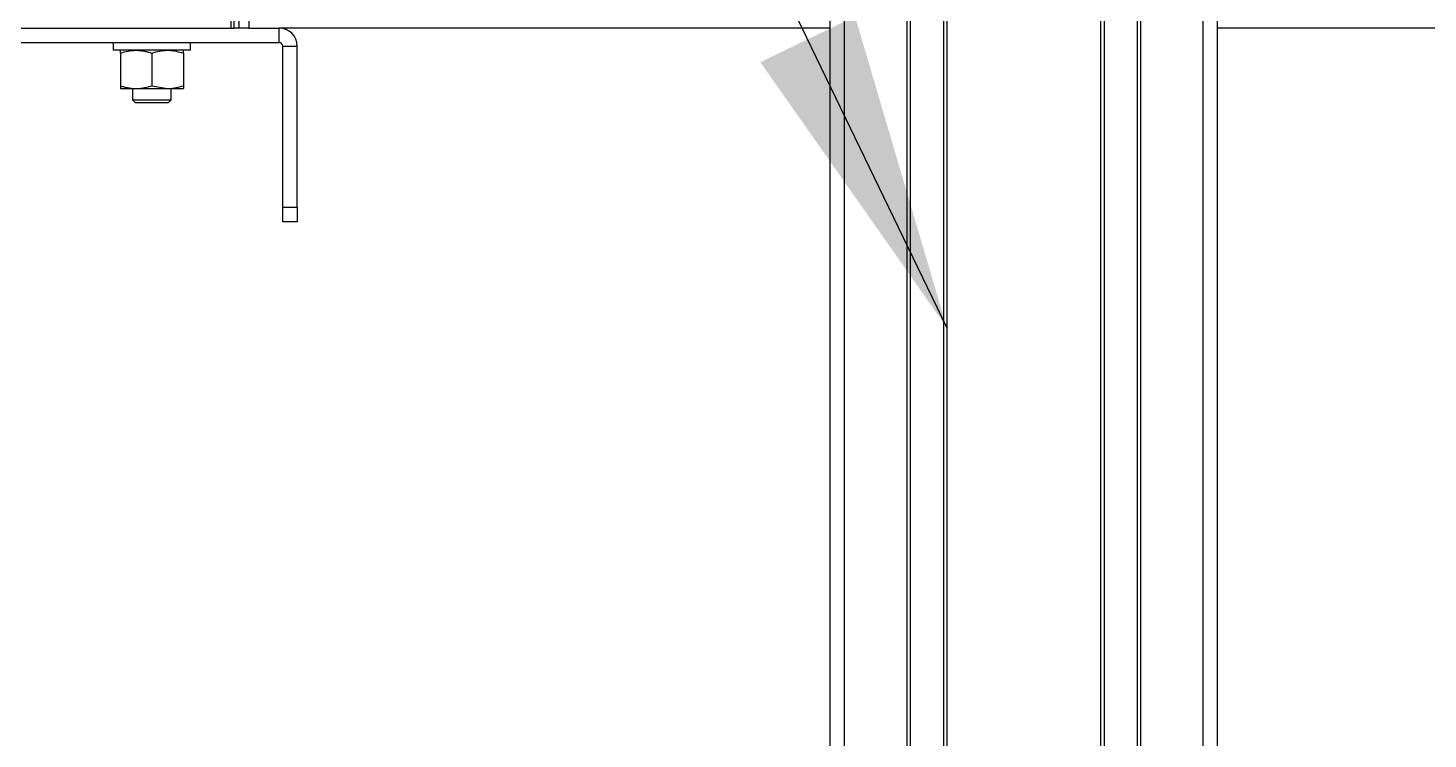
# Model space of a CAD drawing. Header units: millimetres. Extents: x 15 to 415, y 5 to 292.
# Drawn here: x 226.63 to 241.08, y 110.75 to 118.09 of the extents above; entities that cross this region are included whole.
import ezdxf

# ---------------------------------------------------------------- set-up
doc = ezdxf.new("R2010")
doc.units = ezdxf.units.MM
doc.linetypes.add('CENTERX2', pattern=[20.32, 12.7, -2.54, 2.54, -2.54])
doc.dimstyles.new('SLDDIMSTYLE1', dxfattribs={"dimtxt": 0.18, "dimasz": 3.302, "dimexe": 0, "dimexo": 0.0625, "dimgap": 0, "dimtad": 0, "dimtih": 1, "dimtoh": 1, "dimdec": 0, "dimrnd": 1e-09, "dimzin": 0, "dimdsep": 46, "dimtxsty": 'Standard', "dimsah": 1, "dimcen": 0.09, "dimadec": 0, "dimazin": 0, "dimtfac": 3.302, "dimtdec": 0, "dimtofl": 0, "dimtmove": 0, "dimatfit": 3, "dimfxl": 0, "dimfrac": 2, "dimtolj": 1, "dimtzin": 0, "dimarcsym": 0})

msp = doc.modelspace()

# ---------------------------------------------------------------- linework, layer by layer
at = {"color": 7, "linetype": 'Continuous', "lineweight": 25}
for p, q in [((228.72054, 127.58944), (228.72054, 118.08944)), ((234.90737, 96.53944), (234.90737, 123.08944)), ((235.05737, 96.53944), (235.05737, 123.08944)), ((235.70237, 96.53944), (235.70237, 123.08944)), ((235.73592, 123.08944), (235.73592, 96.53944)), ((236.07881, 123.08944), (236.07881, 96.53944)), ((236.11237, 123.08944), (236.11237, 96.53944)), ((237.70237, 96.53944), (237.70237, 123.08944)), ((237.73592, 123.08944), (237.73592, 96.53944)), ((238.07881, 123.08944), (238.07881, 96.53944)), ((238.11237, 123.08944), (238.11237, 96.53944)), ((238.75737, 96.53944), (238.75737, 123.08944)), ((238.90737, 96.53944), (238.90737, 123.08944)), ((228.75737, 118.08944), (228.75737, 118.23944)), ((228.90737, 118.23944), (228.90737, 118.08944)), ((225.0942, 118.08944), (228.72054, 118.08944)), ((228.72054, 118.08944), (228.75737, 118.08944)), ((228.90737, 118.08944), (228.75737, 118.08944)), ((228.90737, 118.08944), (229.22054, 118.08944)), ((229.22054, 117.93944), (229.22054, 118.08944)), ((234.90737, 118.08944), (229.22054, 118.08944)), ((264.5942, 118.08944), (238.90737, 118.08944)), ((224.5942, 117.93944), (229.22054, 117.93944)), ((227.50737, 117.93944), (227.50737, 117.85944)), ((228.30737, 117.85944), (228.30737, 117.93944)), ((228.30737, 117.85944), (227.50737, 117.85944)), ((227.58237, 117.83042), (227.58237, 117.49347)), ((227.90737, 117.83042), (227.90737, 117.49347)), ((228.23237, 117.83042), (228.23237, 117.49347)), ((229.25737, 117.90261), (229.40737, 117.90261)), ((229.25737, 116.23944), (229.25737, 117.90261)), ((229.40737, 116.23944), (229.40737, 117.90261)), ((227.90737, 117.49347), (228.06987, 117.46444)), ((227.58237, 117.46444), (227.74487, 117.46444)), ((227.70737, 117.46444), (227.70737, 117.34717)), ((227.70737, 117.34717), (227.73509, 117.31944)), ((227.70737, 117.34717), (228.10737, 117.34717)), ((227.74487, 117.46444), (228.06987, 117.46444)), ((228.06987, 117.46444), (228.23237, 117.46444)), ((228.07964, 117.31944), (228.10737, 117.34717)), ((228.10737, 117.34717), (228.10737, 117.46444)), ((227.73509, 117.31944), (228.07964, 117.31944)), ((229.25737, 116.08944), (229.25737, 116.23944)), ((229.25737, 116.23944), (229.40737, 116.23944)), ((229.40737, 116.23944), (229.40737, 116.08944)), ((229.40737, 116.08944), (229.25737, 116.08944))]:
    msp.add_line(p, q, dxfattribs=at)
at = {"color": 7, "linetype": 'CENTERX2'}
msp.add_line((228.80837, 118.08944), (228.80837, 127.58944), dxfattribs=at)
at = {"color": 7, "linetype": 'Continuous', "lineweight": 25}
for radius in [0.18683, 0.03683]:
    msp.add_arc((229.22054, 117.90261), radius, 0, 90, dxfattribs=at)
for points, knots in [([(227.58237, 117.83042), (227.60876, 117.83853), (227.66202, 117.8549), (227.71708, 117.85792), (227.74487, 117.85944)], [0, 0, 0, 0, 0.49545796, 1, 1, 1, 1]), ([(227.58237, 117.83042), (227.58237, 117.8348), (227.58237, 117.85181), (227.58237, 117.85619), (227.58237, 117.85944)], [0, 0, 0, 0, 0.257551345, 1, 1, 1, 1]), ([(227.74487, 117.85944), (227.74872, 117.85941), (227.7652, 117.85927), (227.79437, 117.85709), (227.83225, 117.85108), (227.87002, 117.84225), (227.8949, 117.83437), (227.90737, 117.83042)], [0, 0, 0, 0, 0.07004251, 0.29980267, 0.53082452, 0.76502218, 1, 1, 1, 1]), ([(227.90737, 117.83042), (227.93376, 117.83853), (227.98702, 117.8549), (228.04208, 117.85792), (228.06987, 117.85944)], [0, 0, 0, 0, 0.49545796, 1, 1, 1, 1]), ([(228.06987, 117.85944), (228.07372, 117.85942), (228.12859, 117.859), (228.18237, 117.84419), (228.23237, 117.83042)], [0, 0, 0, 0, 0.07021477, 1, 1, 1, 1]), ([(228.23237, 117.83042), (228.23237, 117.8348), (228.23237, 117.85181), (228.23237, 117.85619), (228.23237, 117.85944)], [0, 0, 0, 0, 0.25755135, 1, 1, 1, 1]), ([(227.58237, 117.49347), (227.59548, 117.48932), (227.62176, 117.48101), (227.66209, 117.47189), (227.70319, 117.46564), (227.73094, 117.46484), (227.74487, 117.46444)], [0, 0, 0, 0, 0.24726861, 0.49536257, 0.74687401, 1, 1, 1, 1]), ([(227.58237, 117.49347), (227.58237, 117.48909), (227.58237, 117.47208), (227.58237, 117.4677), (227.58237, 117.46444)], [0, 0, 0, 0, 0.25755135, 1, 1, 1, 1]), ([(227.74487, 117.46444), (227.74872, 117.46447), (227.80359, 117.46489), (227.85737, 117.4797), (227.90737, 117.49347)], [0, 0, 0, 0, 0.07021477, 1, 1, 1, 1]), ([(228.06987, 117.46444), (228.07372, 117.46447), (228.12859, 117.46489), (228.18237, 117.4797), (228.23237, 117.49347)], [0, 0, 0, 0, 0.070214766, 1, 1, 1, 1]), ([(228.23237, 117.49347), (228.23237, 117.48909), (228.23237, 117.47208), (228.23237, 117.4677), (228.23237, 117.46444)], [0, 0, 0, 0, 0.257551345, 1, 1, 1, 1])]:
    msp.add_open_spline(points, degree=3, knots=knots, dxfattribs=at)

# ---------------------------------------------------------------- leaders
at = {"color": 7, "linetype": 'Continuous', "lineweight": 0}
msp.add_leader([(236.11237, 114.99891), (226.87775, 134.12704)], dimstyle='SLDDIMSTYLE1', dxfattribs=at)

doc.saveas('drawing.dxf')
